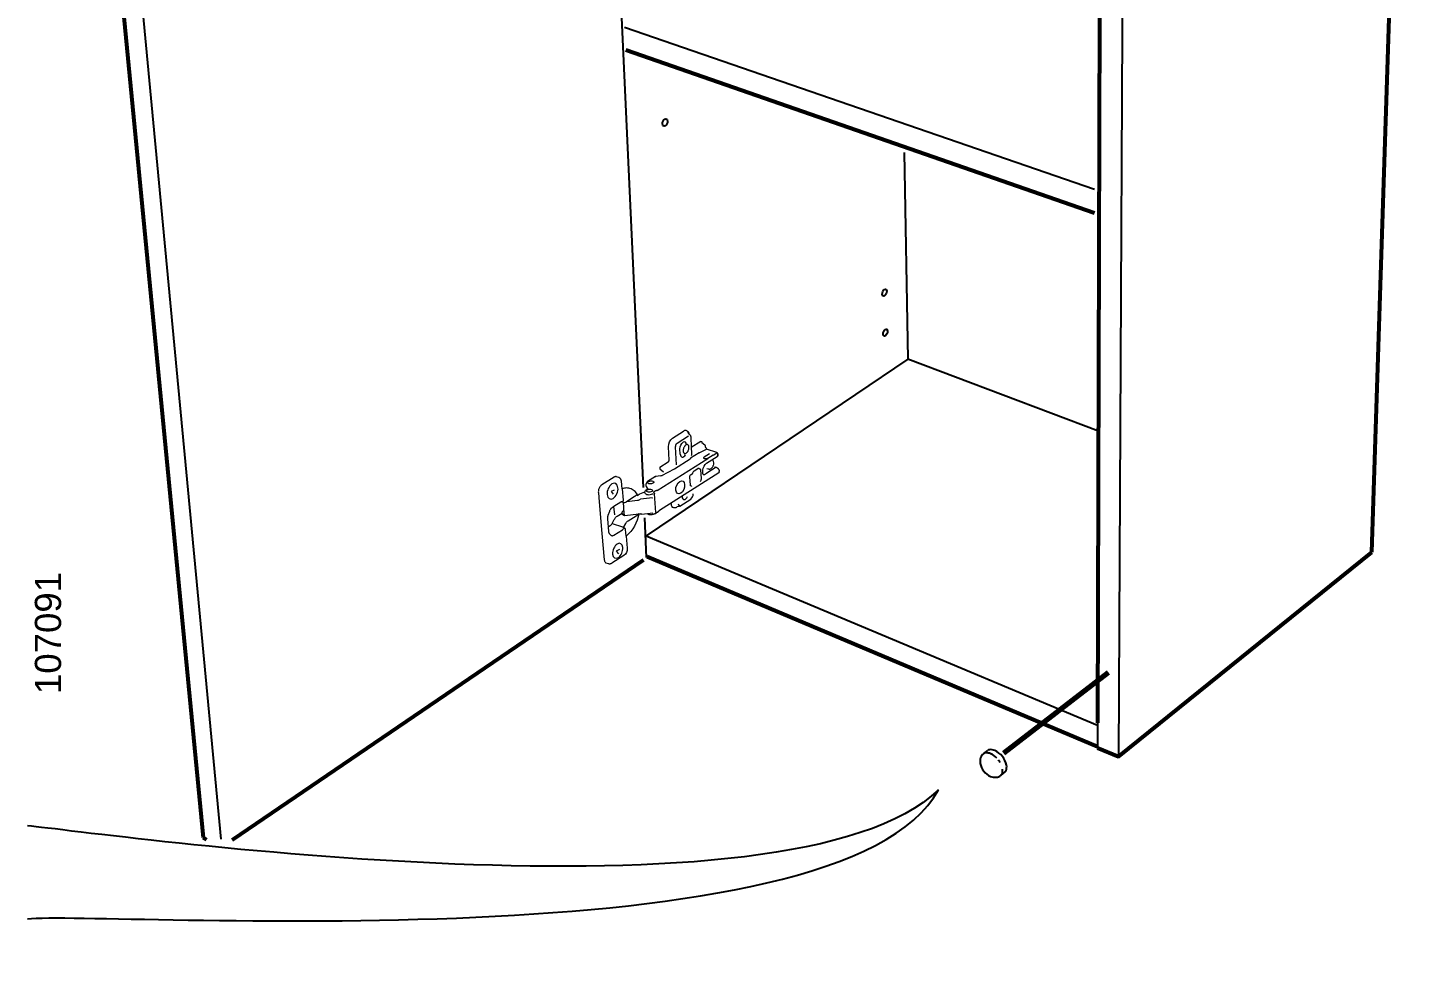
# Model space of a CAD drawing. Header units: inches. Extents: x 4 to 10.3, y 3.4 to 14.1.
# Drawn here: x 6.327 to 10.252, y 4.56 to 7.228 of the extents above; entities that cross this region are included whole.
import ezdxf

# ---------------------------------------------------------------- set-up
doc = ezdxf.new("R2010")
doc.units = ezdxf.units.IN
doc.header["$MEASUREMENT"] = 0
doc.layers.add('PDF2_Geometry', color=7, linetype='Continuous')
doc.layers.add('PDF2_Text', color=7, linetype='Continuous')
doc.styles.add('PDF Arial', font='Arial.ttf')

msp = doc.modelspace()

# ---------------------------------------------------------------- linework, layer by layer
at = {"layer": 'PDF2_Geometry', "lineweight": 53}
for points in [[(10.1532, 5.7355), (10.2517, 8.7747)], [(9.3813, 8.2753), (9.3726, 5.2496)], [(6.5158, 8.1427), (6.8268, 4.9232)], [(9.364, 6.7), (8.0298, 7.1641)], [(9.3724, 5.1792), (9.4322, 5.154), (10.1532, 5.7356)], [(6.9101, 4.9173), (8.0806, 5.7135)], [(8.0923, 5.723), (8.0893, 5.7209)], [(8.0905, 5.7237), (9.3724, 5.1828)], [(6.8268, 4.9232), (6.8371, 4.918)]]:
    msp.add_lwpolyline(points, dxfattribs=at)
at = {"layer": 'PDF2_Geometry', "lineweight": 25}
for points in [[(8.0802, 5.9198), (7.9641, 8.4501)], [(9.4487, 8.3462), (9.4322, 5.154)], [(6.5745, 8.1234), (6.8777, 4.9188)], [(9.3643, 6.7678), (8.0268, 7.2284)], [(8.8225, 6.8734), (8.8327, 6.2845)], [(8.8327, 6.2845), (8.0878, 5.7817)], [(9.375, 6.0795), (8.8327, 6.2845)], [(8.0893, 5.7209), (8.0841, 5.8334)], [(8.0878, 5.7817), (9.3726, 5.2433)], [(9.3726, 5.2496), (9.3724, 5.1792)]]:
    msp.add_lwpolyline(points, dxfattribs=at)
at = {"layer": 'PDF2_Geometry', "lineweight": 18}
for points in [[(8.1268, 5.9771), (8.1508, 5.9923), (8.1515, 5.9929), (8.1521, 5.9936), (8.1527, 5.9946), (8.153, 5.9956), (8.1532, 5.9967), (8.1533, 5.9978), (8.1516, 6.0357, -0.242601), (8.1628, 6.0603), (8.1946, 6.0804)], [(8.185, 6.0146), (8.1842, 6.0297, -0.228246), (8.1929, 6.0489)], [(8.2508, 5.9569), (8.2507, 5.957), (8.2505, 5.9572), (8.2503, 5.9575), (8.25, 5.958), (8.2497, 5.9588), (8.2494, 5.9596), (8.2492, 5.9607), (8.249, 5.9619), (8.2489, 5.963), (8.2489, 5.9644), (8.2489, 5.9658), (8.249, 5.9673), (8.2492, 5.9689), (8.2493, 5.9694, -0.196204), (8.26, 5.9888), (8.2898, 6.0076)], [(8.2783, 6.0121), (8.2887, 6.0187), (8.2895, 6.0183), (8.2904, 6.0177), (8.2911, 6.0169), (8.2917, 6.0159), (8.2921, 6.0149), (8.2924, 6.0142, -0.290502), (8.2898, 6.0075), (8.2907, 6.0084), (8.2915, 6.0095), (8.292, 6.0107), (8.2923, 6.0122), (8.2922, 6.0139), (8.2924, 6.014), (8.2924, 6.0142), (8.2924, 6.0149), (8.2922, 6.0156), (8.2919, 6.0162), (8.2916, 6.0168), (8.2912, 6.0173), (8.2907, 6.0179), (8.2901, 6.0183), (8.2895, 6.0186), (8.2891, 6.0188), (8.2597, 6.0284), (8.2595, 6.0285), (8.2594, 6.0284), (8.2594, 6.0285), (8.2595, 6.0285), (8.2595, 6.0285), (8.2597, 6.0285), (8.2597, 6.0285), (8.2597, 6.0286), (8.2598, 6.0286), (8.2599, 6.0286), (8.2599, 6.0285), (8.26, 6.0285), (8.2601, 6.0285), (8.2602, 6.0285)], [(8.269, 5.9721), (8.2699, 5.9723), (8.2709, 5.9726), (8.2719, 5.9731), (8.2729, 5.9737), (8.2738, 5.9745), (8.2748, 5.9754), (8.2758, 5.9765), (8.2767, 5.9777), (8.2776, 5.979), (8.2783, 5.9805), (8.2791, 5.982), (8.2792, 5.9826, 0.243635), (8.2786, 5.9977)], [(8.0196, 5.9158), (8.0177, 5.9372, 0.309888), (8.0105, 5.948), (8.004, 5.9503)], [(8.1154, 5.9508), (8.1147, 5.9507), (8.1141, 5.9505), (8.1135, 5.9503), (8.1129, 5.9501), (8.1122, 5.9498), (8.1117, 5.9496), (8.1115, 5.9494), (8.0943, 5.9386), (8.0946, 5.9387), (8.0948, 5.9386, 0.280408), (8.0873, 5.928), (8.0875, 5.9253)], [(8.0642, 5.8971, 0.204927), (8.0452, 5.9156), (8.0419, 5.9168)], [(8.0847, 5.9044), (8.0845, 5.9073, -0.307684), (8.0897, 5.9135), (8.0899, 5.9135), (8.09, 5.9134), (8.0909, 5.9139), (8.0917, 5.9143)], [(8.1835, 5.8664), (8.2152, 5.8868, 0.240367), (8.222, 5.9014)], [(8.0675, 5.8449, -0.165517), (8.0312, 5.781), (8.0296, 5.8001), (8.0296, 5.8002), (8.0296, 5.8003), (8.0295, 5.8004), (8.0295, 5.8005), (8.0295, 5.8006), (8.0295, 5.8007), (8.0295, 5.8008), (8.0295, 5.8008), (8.0293, 5.8008), (8.0293, 5.801), (8.0293, 5.801), (8.0293, 5.8011), (8.0292, 5.8012), (8.0292, 5.8013), (8.0292, 5.8014), (8.0292, 5.8014), (8.0292, 5.8015), (8.0292, 5.8016), (8.0291, 5.8016), (8.0291, 5.8017), (8.029, 5.8018), (8.029, 5.8019), (8.0289, 5.802), (8.0289, 5.8021), (8.0288, 5.8021), (8.0288, 5.8022), (8.0287, 5.8023), (8.0287, 5.8023), (8.0286, 5.8023), (8.0286, 5.8024), (8.0285, 5.8024), (8.0285, 5.8026), (8.0284, 5.8025), (8.0284, 5.8026), (8.0283, 5.8027), (8.0283, 5.8028), (8.0283, 5.8028), (8.0281, 5.8029), (8.0281, 5.803), (8.0281, 5.803), (8.028, 5.8031), (8.0279, 5.8032), (8.0278, 5.8032), (8.0278, 5.8033), (8.0277, 5.8032), (8.0276, 5.8033), (8.0275, 5.8033), (8.0275, 5.8034), (8.0275, 5.8034), (8.0275, 5.8035), (8.0273, 5.8035), (8.0273, 5.8035), (8.0273, 5.8036), (8.0272, 5.8036), (8.0271, 5.8036), (8.0271, 5.8037), (8.027, 5.8037), (8.0269, 5.8037), (8.0269, 5.8038), (8.0268, 5.8038), (8.0267, 5.8038), (8.0266, 5.8038)], [(8.0312, 5.781), (8.0341, 5.7468, -0.265485), (8.0244, 5.7259), (7.9901, 5.7039)]]:
    msp.add_lwpolyline(points, format="xyb", dxfattribs=at)
for points in [[(8.1718, 6.0355), (8.1718, 6.0365), (8.172, 6.0376), (8.1722, 6.0387), (8.1725, 6.0398), (8.1727, 6.0408), (8.1732, 6.0418), (8.1736, 6.0427), (8.1741, 6.0435), (8.1747, 6.0444), (8.1754, 6.0451), (8.176, 6.0457), (8.1767, 6.0462), (8.2086, 6.0663)], [(8.2014, 6.0816), (8.2001, 6.0819), (8.1989, 6.0819), (8.1975, 6.0816), (8.196, 6.0812), (8.1946, 6.0804)], [(8.2039, 6.0808), (8.2014, 6.0816)], [(8.2039, 6.0808), (8.2049, 6.0804), (8.2057, 6.08), (8.2065, 6.0793), (8.2071, 6.0787), (8.2078, 6.0778), (8.2084, 6.0769), (8.2088, 6.0759), (8.2093, 6.0748), (8.2096, 6.0736), (8.2097, 6.0733), (8.2067, 6.0767)], [(8.2126, 6.0699), (8.2097, 6.0733)], [(8.2126, 6.0699), (8.2133, 6.0691), (8.2137, 6.0683), (8.2142, 6.0673), (8.2146, 6.0661), (8.2148, 6.0648), (8.215, 6.0635), (8.2163, 6.0337)], [(8.2432, 6.0509), (8.2163, 6.0337), (8.217, 6.017)], [(8.2432, 6.0509), (8.2458, 6.0501)], [(8.2458, 6.0501), (8.2462, 6.0498), (8.2465, 6.0493), (8.2467, 6.0489)], [(8.2467, 6.0489), (8.2467, 6.0479), (8.255, 6.041)], [(8.1193, 5.9115), (8.2631, 6.0026), (8.262, 6.002), (8.2608, 6.0016), (8.2595, 6.0013), (8.258, 6.0011), (8.2565, 6.0011), (8.2552, 6.0012), (8.254, 6.0016), (8.253, 6.002), (8.2523, 6.0025), (8.2518, 6.0032), (8.2517, 6.0039), (8.2519, 6.0046), (8.2524, 6.0052), (8.2532, 6.0058)], [(8.1741, 5.9842), (8.1718, 6.0355)], [(8.201, 6.0408), (8.1998, 6.04), (8.1987, 6.0389), (8.1977, 6.0377), (8.1972, 6.037), (8.1967, 6.0363), (8.1958, 6.0347), (8.195, 6.033), (8.1944, 6.0313), (8.1939, 6.0295), (8.1935, 6.0279), (8.1933, 6.0265), (8.1932, 6.025), (8.1932, 6.0236), (8.1933, 6.0223), (8.1936, 6.0211), (8.1939, 6.02), (8.1944, 6.019), (8.195, 6.018), (8.1957, 6.0172), (8.1966, 6.0166), (8.1975, 6.0162), (8.198, 6.0161), (8.1986, 6.0161), (8.1992, 6.0161), (8.1997, 6.0162), (8.2008, 6.0166), (8.202, 6.0172)], [(8.202, 6.0172), (8.2031, 6.0181), (8.2042, 6.0191), (8.2052, 6.0203), (8.2057, 6.021), (8.2062, 6.0217), (8.2071, 6.0233), (8.2079, 6.025), (8.2085, 6.0267), (8.209, 6.0285), (8.2094, 6.03), (8.2096, 6.0315), (8.2097, 6.033), (8.2097, 6.0343), (8.2096, 6.0357), (8.2094, 6.0369), (8.209, 6.038), (8.2086, 6.039), (8.208, 6.04), (8.2072, 6.0408), (8.2063, 6.0414), (8.2055, 6.0417), (8.2049, 6.0419), (8.2043, 6.0419), (8.2038, 6.0419), (8.2033, 6.0417), (8.2021, 6.0414), (8.201, 6.0408)], [(8.239, 6.0186), (8.2142, 6.003), (8.214, 6.0027), (8.2138, 6.0026)], [(8.217, 6.017), (8.217, 6.016), (8.2169, 6.015), (8.2168, 6.0141), (8.2167, 6.0131), (8.2166, 6.0121), (8.2162, 6.011)], [(8.239, 6.0186), (8.2594, 6.0284)], [(8.2395, 6.0186), (8.2393, 6.0187), (8.239, 6.0186)], [(8.239, 6.0186), (8.239, 6.0186)], [(8.2684, 6.0155), (8.2532, 6.0058)], [(8.2571, 6.0369), (8.257, 6.0378), (8.2566, 6.0386), (8.2562, 6.0395), (8.2556, 6.0402), (8.255, 6.041)], [(8.2606, 6.0303), (8.2598, 6.0307), (8.259, 6.0314), (8.2583, 6.0322), (8.2577, 6.0331), (8.2573, 6.0342), (8.2572, 6.0352), (8.2571, 6.0369)], [(8.2783, 6.0121), (8.2631, 6.0026)], [(8.2891, 6.0188), (8.2889, 6.0188), (8.2887, 6.0187)], [(8.1268, 5.9771), (8.127, 5.9727), (8.1374, 5.964)], [(8.133, 5.9536), (8.1686, 5.9727)], [(8.1686, 5.9727), (8.2131, 6.0008)], [(8.1691, 5.9727), (8.1688, 5.9727), (8.1686, 5.9727)], [(8.1686, 5.9727), (8.1686, 5.9727)], [(8.2138, 6.0026), (8.2131, 6.0008), (8.2134, 6.0009)], [(8.2147, 6.003), (8.2144, 6.003), (8.2142, 6.003)], [(8.2225, 5.9632), (8.2224, 5.9633), (8.2221, 5.9635), (8.2228, 5.9647), (8.2235, 5.9658), (8.2243, 5.9667), (8.2252, 5.9674)], [(8.2251, 5.9674), (8.2354, 5.9739)], [(8.2354, 5.9739), (8.2362, 5.9742), (8.2369, 5.9744), (8.2376, 5.9744), (8.2383, 5.9742)], [(8.2383, 5.9742), (8.2409, 5.9729)], [(8.2409, 5.9729), (8.2415, 5.9723), (8.2421, 5.9716), (8.2425, 5.9706), (8.2426, 5.9695)], [(8.2426, 5.9695), (8.2446, 5.9451)], [(8.2491, 5.9683), (8.2492, 5.9683), (8.2494, 5.9682), (8.2492, 5.9682), (8.2491, 5.968)], [(8.287, 5.9771), (8.2574, 5.9582)], [(8.2608, 5.9738), (8.2608, 5.9737), (8.2608, 5.9736), (8.2608, 5.9736), (8.2609, 5.9736), (8.261, 5.9737)], [(8.261, 5.9738), (8.2651, 5.9724)], [(8.2651, 5.9724), (8.2661, 5.9721), (8.267, 5.972), (8.268, 5.972), (8.269, 5.9721)], [(8.2823, 5.9789), (8.2822, 5.9788), (8.2822, 5.9788)], [(8.2824, 5.9789), (8.2823, 5.9789)], [(8.2824, 5.9789), (8.2875, 5.9772), (8.2884, 5.9768), (8.2894, 5.9763), (8.2902, 5.9757), (8.2912, 5.9751), (8.292, 5.9743), (8.2927, 5.9735), (8.2934, 5.9726), (8.2941, 5.9716), (8.2946, 5.9707), (8.2952, 5.9696), (8.2955, 5.9685), (8.2959, 5.9675), (8.2961, 5.9664), (8.2963, 5.9653), (8.2962, 5.9651), (8.2961, 5.965)], [(8.2875, 5.9772), (8.2873, 5.9772), (8.287, 5.9771)], [(8.2963, 5.9653), (8.2963, 5.9651), (8.2962, 5.9645), (8.2961, 5.964), (8.296, 5.9635), (8.2957, 5.9631), (8.2954, 5.9627), (8.295, 5.9624), (8.2955, 5.9629), (8.2958, 5.9634), (8.2959, 5.9642), (8.2961, 5.965)], [(7.9621, 5.9274), (7.9606, 5.9264), (7.9591, 5.925), (7.9578, 5.9235), (7.9565, 5.9218), (7.9553, 5.9199), (7.9543, 5.9178), (7.9534, 5.9156), (7.9527, 5.9135), (7.9523, 5.9113), (7.9519, 5.909), (7.9518, 5.9069), (7.9519, 5.9048), (7.9542, 5.8787)], [(8.004, 5.9503), (8.0026, 5.9506), (8.0012, 5.9506), (7.9998, 5.9503), (7.9983, 5.9499), (7.9968, 5.949), (7.9621, 5.9274)], [(8.0922, 5.9333), (8.0923, 5.9321)], [(8.1096, 5.9349), (8.1098, 5.9337)], [(8.1119, 5.9495), (8.1117, 5.9496), (8.1115, 5.9494)], [(8.1154, 5.9506), (8.1142, 5.9504), (8.1129, 5.95), (8.1119, 5.9495)], [(8.129, 5.9524), (8.1154, 5.9508), (8.1154, 5.9507), (8.1154, 5.9506)], [(8.1259, 5.8547), (8.295, 5.9624)], [(8.133, 5.9536), (8.1332, 5.9536), (8.1335, 5.9536), (8.1325, 5.9532), (8.1314, 5.9528), (8.1303, 5.9525), (8.129, 5.9523)], [(8.129, 5.9523), (8.129, 5.9524)], [(8.2121, 5.9487), (8.2121, 5.9501), (8.2124, 5.9514), (8.2127, 5.9528), (8.2133, 5.9541), (8.2141, 5.9553), (8.2149, 5.9563), (8.2159, 5.957)], [(8.2138, 5.927), (8.2121, 5.9487)], [(8.2184, 5.924), (8.2175, 5.9236), (8.2167, 5.9233), (8.2158, 5.9236), (8.215, 5.9241), (8.2145, 5.9248), (8.2141, 5.9258), (8.2138, 5.927)], [(8.2159, 5.957), (8.2202, 5.9597)], [(8.2202, 5.9598), (8.2206, 5.9601), (8.2209, 5.9605), (8.2212, 5.9611)], [(8.2212, 5.9611), (8.2221, 5.9635)], [(8.2435, 5.94), (8.2413, 5.9356)], [(8.2446, 5.9451), (8.2446, 5.9439), (8.2444, 5.9426), (8.244, 5.9412), (8.2435, 5.94)], [(8.2507, 5.957), (8.2519, 5.9567), (8.2533, 5.9567), (8.2546, 5.9569), (8.256, 5.9575), (8.2574, 5.9582)], [(7.9974, 5.9122), (7.9887, 5.9081), (7.9939, 5.9005)], [(8.0419, 5.9168), (8.0389, 5.9176), (8.0359, 5.9181), (8.0327, 5.9183), (8.0295, 5.9182), (8.0263, 5.9177), (8.0229, 5.9169), (8.0196, 5.9158)], [(8.0196, 5.9158), (8.0223, 5.8834)], [(8.0541, 5.8932), (8.0349, 5.8811)], [(8.0555, 5.8941), (8.0541, 5.8932)], [(8.0541, 5.893), (8.0541, 5.8931), (8.0541, 5.8932)], [(8.0609, 5.8975), (8.0555, 5.8941)], [(8.0671, 5.8996), (8.0653, 5.898), (8.0643, 5.8972), (8.0633, 5.8965), (8.0622, 5.896)], [(8.0638, 5.8835), (8.0661, 5.8839), (8.0683, 5.8846), (8.0704, 5.8854), (8.0723, 5.8864)], [(8.0671, 5.8996), (8.068, 5.9003), (8.0691, 5.9009), (8.0702, 5.9014), (8.0845, 5.9077)], [(8.1053, 5.8905), (8.1054, 5.8905), (8.1056, 5.8904), (8.0723, 5.8864)], [(8.0916, 5.9173), (8.0885, 5.9221), (8.0881, 5.9231), (8.0877, 5.9242), (8.0875, 5.9253)], [(8.0886, 5.9097), (8.0888, 5.9086)], [(8.0928, 5.9156), (8.0925, 5.9152), (8.0919, 5.9148), (8.0913, 5.9143), (8.0905, 5.9139), (8.0897, 5.9135)], [(8.0915, 5.9173), (8.092, 5.9166), (8.0924, 5.916), (8.0928, 5.9156)], [(8.0933, 5.9162), (8.093, 5.9157), (8.0928, 5.9156)], [(8.1061, 5.9113), (8.1061, 5.9102)], [(8.1064, 5.9015), (8.107, 5.9017), (8.1077, 5.9018)], [(8.1076, 5.9062), (8.1136, 5.9099), (8.1147, 5.9105), (8.1157, 5.9109), (8.1168, 5.9111), (8.1178, 5.9111)], [(8.1102, 5.9049), (8.1107, 5.9042), (8.1112, 5.9033), (8.1115, 5.9024), (8.1116, 5.9015)], [(8.116, 5.8483), (8.1117, 5.9015)], [(8.1192, 5.9115), (8.1185, 5.9111), (8.1178, 5.9111)], [(7.9542, 5.8787), (7.962, 5.7888)], [(7.9908, 5.862), (7.9903, 5.8617), (7.9895, 5.861), (7.9886, 5.8603), (7.9878, 5.8594), (7.9869, 5.8583), (7.9861, 5.8571), (7.9853, 5.8559), (7.9846, 5.8545), (7.984, 5.8531), (7.9834, 5.8517), (7.979, 5.8395)], [(7.9964, 5.8655), (7.9908, 5.862)], [(8.0184, 5.8788), (8.0181, 5.8786), (8.0178, 5.8786), (8.0173, 5.8784), (8.0168, 5.8782), (8.0162, 5.878), (8.0156, 5.8776), (7.9964, 5.8655)], [(7.9985, 5.8414), (7.9984, 5.8418), (7.9984, 5.8422), (7.9964, 5.8655)], [(8.0184, 5.8788), (8.0185, 5.8788), (8.0186, 5.8788), (8.0187, 5.8788)], [(8.0224, 5.8834), (8.0224, 5.8833), (8.0224, 5.8833), (8.0224, 5.8831), (8.0224, 5.8831), (8.0224, 5.883), (8.0224, 5.8829), (8.0224, 5.8828), (8.0224, 5.8827), (8.0224, 5.8826), (8.0224, 5.8825), (8.0224, 5.8824), (8.0224, 5.8824), (8.0224, 5.8823), (8.0223, 5.8822), (8.0223, 5.8821), (8.0223, 5.882), (8.0223, 5.8819), (8.0222, 5.8819), (8.0222, 5.8818), (8.0222, 5.8817), (8.0222, 5.8816), (8.0221, 5.8815), (8.0221, 5.8814), (8.022, 5.8813), (8.022, 5.8813), (8.0219, 5.8812), (8.0219, 5.8811), (8.0218, 5.881), (8.0218, 5.8809), (8.0218, 5.8808), (8.0218, 5.8807), (8.0216, 5.8806), (8.0216, 5.8805), (8.0215, 5.8805), (8.0215, 5.8803), (8.0214, 5.8803), (8.0213, 5.8802), (8.0212, 5.8801), (8.0212, 5.88), (8.0211, 5.88), (8.0211, 5.8799), (8.021, 5.8799), (8.021, 5.8798), (8.0209, 5.8798), (8.0208, 5.8796), (8.0207, 5.8796), (8.0206, 5.8795), (8.0205, 5.8795), (8.0204, 5.8794), (8.0203, 5.8794), (8.0203, 5.8793), (8.0201, 5.8793), (8.0201, 5.8792), (8.02, 5.8792), (8.02, 5.8791), (8.0199, 5.8791), (8.0198, 5.8791), (8.0197, 5.879), (8.0196, 5.879), (8.0195, 5.8789), (8.0195, 5.8789), (8.0194, 5.8789), (8.0193, 5.8789), (8.0192, 5.8788), (8.0191, 5.8788), (8.019, 5.8788), (8.0189, 5.8787), (8.0188, 5.8787), (8.0187, 5.8787), (8.0187, 5.8788), (8.0221, 5.8775)], [(8.0192, 5.8786), (8.0187, 5.8788)], [(8.0221, 5.8775), (8.0187, 5.8787)], [(8.0192, 5.8786), (8.0222, 5.8775), (8.0221, 5.8775)], [(8.0241, 5.8535), (8.0226, 5.8528), (8.0214, 5.8521), (8.0204, 5.8513), (8.0197, 5.8504), (8.0193, 5.8495), (8.0192, 5.8486)], [(8.0192, 5.8486), (8.0195, 5.8447)], [(8.0222, 5.8775), (8.0235, 5.8772), (8.0248, 5.877), (8.0263, 5.877), (8.0277, 5.8773), (8.029, 5.8778), (8.0305, 5.8783), (8.0317, 5.879)], [(8.0222, 5.8775), (8.0248, 5.8453), (8.025, 5.8442), (8.025, 5.8432), (8.025, 5.8425), (8.025, 5.8421), (8.0249, 5.8419), (8.0248, 5.8422), (8.0247, 5.8427), (8.0247, 5.8426), (8.0247, 5.8426), (8.0247, 5.8425)], [(8.0348, 5.8811), (8.0317, 5.8791)], [(8.0328, 5.8798), (8.0638, 5.8835)], [(8.0349, 5.8811), (8.0348, 5.8811)], [(8.0757, 5.8439), (8.1069, 5.8477)], [(8.1206, 5.8493), (8.1151, 5.8458), (8.1156, 5.8462), (8.1159, 5.8468), (8.1161, 5.8475), (8.116, 5.8483)], [(8.1206, 5.8493), (8.1214, 5.8499), (8.1222, 5.8505), (8.1229, 5.8512), (8.1235, 5.8519), (8.1241, 5.8525), (8.1246, 5.8533)], [(8.1246, 5.8533), (8.1248, 5.8535), (8.125, 5.8539), (8.1253, 5.8542), (8.1255, 5.8544), (8.1257, 5.8546), (8.1259, 5.8546), (8.1259, 5.8547)], [(8.1589, 5.8731), (8.1591, 5.8712), (8.1595, 5.8694), (8.1599, 5.8677), (8.1607, 5.8662), (8.1615, 5.865), (8.1624, 5.864), (8.1635, 5.8632), (8.1647, 5.8626)], [(8.1746, 5.8632), (8.1736, 5.8625), (8.1726, 5.8621), (8.1717, 5.8617), (8.1706, 5.8615), (8.1695, 5.8614), (8.1683, 5.8614), (8.1671, 5.8617), (8.1647, 5.8626)], [(8.1746, 5.8632), (8.1765, 5.8643)], [(8.1746, 5.8632), (8.1748, 5.8633), (8.1749, 5.8637), (8.1756, 5.8642)], [(8.1835, 5.8664), (8.1833, 5.8664), (8.1828, 5.8661), (8.1822, 5.8658), (8.1817, 5.8655), (8.1811, 5.8654), (8.1806, 5.8652), (8.1765, 5.8644)], [(7.9791, 5.8395), (7.9786, 5.8381), (7.9783, 5.8367), (7.9779, 5.8353), (7.9778, 5.8339), (7.9776, 5.8325), (7.9776, 5.8313), (7.9778, 5.83), (7.9808, 5.7944)], [(7.9797, 5.8077), (7.9857, 5.8115)], [(7.9857, 5.8115), (7.987, 5.8124), (7.9881, 5.8135), (7.9893, 5.8148), (7.9903, 5.8161), (7.9912, 5.8176)], [(7.9912, 5.8176), (7.9974, 5.829)], [(7.9912, 5.8176), (8.0209, 5.8074), (8.0216, 5.807), (8.0224, 5.8067), (8.023, 5.8062), (8.0236, 5.8058), (8.0233, 5.8054), (8.0232, 5.8051)], [(7.9974, 5.829), (7.9986, 5.8309), (7.9998, 5.8326), (8.0011, 5.8342), (8.0025, 5.8357), (8.004, 5.8369), (8.0054, 5.838)], [(8.0054, 5.838), (8.0194, 5.8468)], [(8.0195, 5.8447), (8.0198, 5.8439), (8.0203, 5.8431), (8.021, 5.8425), (8.0221, 5.8418), (8.0233, 5.8413), (8.0248, 5.8409)], [(8.0236, 5.8058), (8.0298, 5.8171)], [(8.0247, 5.8427), (8.0246, 5.8446)], [(8.0246, 5.8446), (8.025, 5.8426)], [(8.0247, 5.8425), (8.0248, 5.8422), (8.0249, 5.8419), (8.025, 5.8415), (8.0251, 5.8413), (8.0253, 5.841), (8.0256, 5.8407)], [(8.0248, 5.8409), (8.025, 5.8408), (8.025, 5.8408), (8.0251, 5.8408), (8.0253, 5.8408), (8.0254, 5.8407), (8.0256, 5.8407)], [(8.0256, 5.8407), (8.0259, 5.8404), (8.0266, 5.8402), (8.0268, 5.8401), (8.0273, 5.8401)], [(8.0273, 5.8401), (8.0668, 5.8448), (8.0674, 5.8449), (8.0682, 5.8449), (8.0688, 5.8449), (8.0694, 5.8448), (8.07, 5.8447), (8.0706, 5.8446)], [(8.0298, 5.8171), (8.031, 5.8191), (8.0323, 5.821), (8.0337, 5.8226), (8.0353, 5.824), (8.0368, 5.8252)], [(8.0368, 5.8252), (8.0668, 5.8441), (8.0667, 5.8443), (8.0666, 5.8443), (8.0665, 5.8444), (8.0664, 5.8445), (8.0663, 5.8446), (8.0661, 5.8447)], [(8.0668, 5.8441), (8.0668, 5.8444), (8.0669, 5.8448)], [(8.0757, 5.8439), (8.0756, 5.8439), (8.0755, 5.8439), (8.0754, 5.8439), (8.0754, 5.8439), (8.0752, 5.8439), (8.0752, 5.8439), (8.0751, 5.8439), (8.075, 5.8439), (8.0749, 5.8439), (8.0748, 5.8439), (8.0747, 5.8439), (8.0746, 5.8439), (8.0745, 5.8439), (8.0745, 5.8439), (8.0744, 5.8439), (8.0743, 5.8439), (8.0742, 5.8439), (8.0741, 5.8439), (8.074, 5.8439), (8.0739, 5.8439), (8.0738, 5.8439), (8.0737, 5.8439), (8.0736, 5.8439), (8.0735, 5.844), (8.0735, 5.844), (8.0734, 5.844), (8.0733, 5.844), (8.0732, 5.844), (8.0731, 5.844), (8.073, 5.8441), (8.0729, 5.8441), (8.0728, 5.8441), (8.0728, 5.8441), (8.0727, 5.8441), (8.0727, 5.8441), (8.0726, 5.8441), (8.0706, 5.8446)], [(8.0907, 5.8457), (8.0911, 5.8454), (8.0917, 5.8449), (8.0926, 5.8444), (8.0935, 5.8439), (8.0946, 5.8435), (8.0958, 5.8432), (8.0971, 5.8429), (8.0983, 5.8428), (8.0998, 5.8427), (8.1011, 5.8426), (8.1026, 5.8427), (8.1039, 5.8428), (8.1053, 5.843), (8.1066, 5.8433), (8.1079, 5.8437), (8.1091, 5.8441), (8.1102, 5.8446), (8.1108, 5.8448)], [(8.111, 5.8454), (8.111, 5.8451), (8.1107, 5.8448)], [(8.1108, 5.8448), (8.111, 5.845), (8.1113, 5.8451), (8.1116, 5.8451), (8.1119, 5.8452), (8.1122, 5.8452), (8.1126, 5.8452)], [(8.1126, 5.8453), (8.113, 5.8453), (8.1135, 5.8454), (8.114, 5.8454), (8.1144, 5.8455), (8.1148, 5.8457), (8.1151, 5.8458)], [(8.1151, 5.8458), (8.1151, 5.8458)], [(7.962, 5.7888), (7.9687, 5.7139)], [(7.9808, 5.7944), (7.9809, 5.7935), (7.9811, 5.7928), (7.9814, 5.7916), (7.9817, 5.7907), (7.9821, 5.7899), (7.9824, 5.7894), (7.9828, 5.7889), (7.9887, 5.7833)], [(7.9887, 5.7833), (7.9889, 5.7831), (7.9891, 5.7829), (7.9893, 5.7828), (7.9895, 5.7827), (7.9897, 5.7827), (7.9908, 5.7824), (7.9919, 5.7823), (7.9932, 5.7826), (7.9943, 5.783), (7.9956, 5.7837)], [(7.9956, 5.7837), (8.0204, 5.7994)], [(8.0204, 5.7994), (8.0216, 5.8003), (8.0227, 5.8013), (8.0238, 5.8026)], [(8.0233, 5.805), (8.0232, 5.805), (8.0232, 5.8051)], [(8.0233, 5.805), (8.0266, 5.8038), (8.0259, 5.8039), (8.0252, 5.8037), (8.0245, 5.8032), (8.0238, 5.8026)], [(8.012, 5.7436), (8.0027, 5.7389), (8.0091, 5.7313)], [(7.9687, 5.7139), (7.969, 5.712), (7.9694, 5.7102), (7.97, 5.7087), (7.9709, 5.7074), (7.9718, 5.7062), (7.9729, 5.7053), (7.9742, 5.7047)], [(7.9901, 5.7039), (7.9891, 5.7032), (7.9879, 5.7027), (7.9868, 5.7023), (7.9855, 5.702), (7.9843, 5.7019), (7.9832, 5.7019), (7.9819, 5.7022), (7.9808, 5.7024), (7.9742, 5.7047)], [(9.1057, 5.164), (9.4043, 5.3934)]]:
    msp.add_lwpolyline(points, dxfattribs=at)
at = {"layer": 'PDF2_Geometry', "color": 7, "lineweight": 70, "true_color": 0xffffff}
msp.add_lwpolyline([(9.1057, 5.164), (9.4043, 5.3934)], dxfattribs=at)
at = {"layer": 'PDF2_Geometry', "lineweight": 25}
for points in [[(9.048, 5.1618, -0.013513), (9.0486, 5.1623), (9.0602, 5.1715)], [(9.1135, 5.1295, 0.117308), (9.1019, 5.1544, 0.116153), (9.0801, 5.1712)], [(9.0388, 5.1341, 0.117812), (9.049, 5.1122, 0.117103), (9.0682, 5.0975)], [(9.0991, 5.1019, -0.018706), (9.0974, 5.1004, 0.02196), (9.098, 5.1008), (9.1096, 5.1101)]]:
    msp.add_lwpolyline(points, format="xyb", dxfattribs=at)
for centre, radius, start, end in [((9.0441, 5.1074), 0.0597, 45.0567, 65.9073), ((9.0451, 5.1089), 0.0579, 29.1509, 37.9817)]:
    msp.add_arc(centre, radius, start, end, dxfattribs=at)
for centre, major_axis, ratio, start_param, end_param in [((8.1416, 6.9583), (0.0038, 0.0104), 0.584533, 5.319934, 11.603119), ((8.7664, 6.4741), (0.00356, 0.00962), 0.536435, 5.335289, 11.618474), ((8.7686, 6.3605), (0.00347, 0.00965), 0.532619, 5.341804, 11.624989)]:
    msp.add_ellipse(centre, major_axis=major_axis, ratio=ratio, start_param=start_param, end_param=end_param, dxfattribs=at)
at = {"layer": 'PDF2_Geometry', "lineweight": 18}
for centre, major_axis, ratio, start_param, end_param in [((8.1913, 6.0313), (0.0074, 0.0184), 0.484387, 5.475313, 6.830874), ((8.1943, 6.0209), (0.0047, 0.0147), 0.548022, 2.178097, 4.320444), ((7.9924, 5.9094), (0.0079, 0.0223), 0.598921, 2.220782, 8.503967), ((8.1009, 5.9341), (0.00872, 0.0008), 0.473956, 3.958736493812288, 10.24192180099187), ((8.185, 5.9201), (0.0064, 0.0184), 0.593269, 3.784645, 10.06783), ((8.0979, 5.9056), (0.0132, 0.0013), 0.474041, 3.119884, 5.36758), ((8.0974, 5.9105), (0.0087, 0.00078), 0.473582, 2.388582267309953, 8.67176757448954), ((8.1999, 5.9012), (0.0051, 0.0158), 0.51453, 2.219835, 4.401545), ((8.188, 5.8844), (0.0067, 0.0159), 0.371459, 2.509899, 3.601426), ((8.0071, 5.7396), (0.0076, 0.0208), 0.598698, 2.237307, 8.520492)]:
    msp.add_ellipse(centre, major_axis=major_axis, ratio=ratio, start_param=start_param, end_param=end_param, dxfattribs=at)
at = {"layer": 'PDF2_Geometry', "lineweight": 25}
for points in [[(9.04, 5.1508), (9.0381, 5.1449), (9.0377, 5.1392), (9.0388, 5.1341)], [(9.048, 5.1618), (9.0442, 5.1588), (9.0413, 5.1548), (9.04, 5.1508)], [(9.0531, 5.1642), (9.0516, 5.164), (9.05, 5.1633), (9.0486, 5.1623)], [(9.0685, 5.1619), (9.0641, 5.1639), (9.0589, 5.1647), (9.0531, 5.1642)], [(9.0647, 5.1734), (9.0632, 5.1733), (9.0616, 5.1726), (9.0602, 5.1715)], [(9.0801, 5.1712), (9.0757, 5.1732), (9.0704, 5.174), (9.0647, 5.1734)], [(9.098, 5.1008), (9.0993, 5.1019), (9.1004, 5.1034), (9.1008, 5.1048)], [(9.1008, 5.1048), (9.1023, 5.1093), (9.1028, 5.1137), (9.1024, 5.1177)], [(9.1096, 5.1101), (9.1109, 5.1112), (9.1119, 5.1126), (9.1124, 5.114)], [(9.1124, 5.114), (9.1142, 5.1195), (9.1145, 5.1248), (9.1136, 5.1295)], [(9.0682, 5.0975), (9.0729, 5.0953), (9.0786, 5.0945), (9.0848, 5.095)], [(9.0848, 5.095), (9.089, 5.0954), (9.0935, 5.0973), (9.0973, 5.1004)], [(6.3269, 4.6924), (6.5404, 4.7146), (8.6516, 4.5596), (8.9201, 5.0596)], [(8.9201, 5.0596), (8.5034, 4.6522), (6.529, 4.9373), (6.3275, 4.9568)]]:
    msp.add_open_spline(points, degree=3, dxfattribs=at)

# ---------------------------------------------------------------- texts
at = {"layer": 'PDF2_Text', "insert": (6.4238, 5.3318), "char_height": 0.07456, "attachment_point": 7, "rotation": 90, "style": 'PDF Arial'}
msp.add_mtext('107091', dxfattribs=at)

doc.saveas('drawing.dxf')
